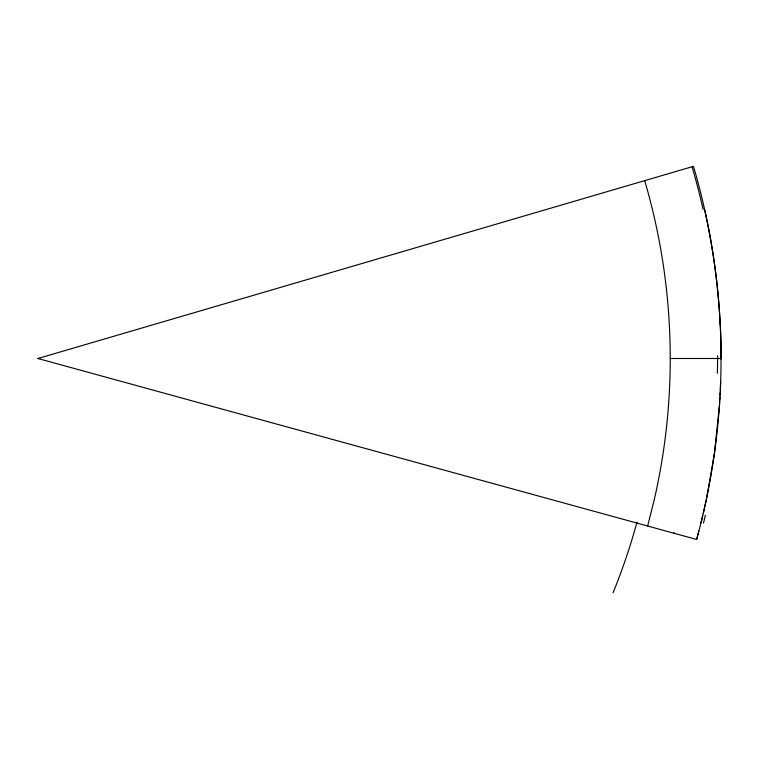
<?xml version="1.0" encoding="UTF-8"?>
<svg xmlns="http://www.w3.org/2000/svg" width="759" height="759" viewBox="0 0 759 759"><rect width="100%" height="100%" fill="white"/><g stroke="black" fill="none" stroke-linecap="round" stroke-linejoin="round"><path stroke-width="1.14" d="M720.661 381.426L720.329 389.898M720.244 391.758L720.044 395.458M719.949 397.299L719.788 400.05M719.674 401.872L719.494 404.585M719.371 406.388L714.437 453.303L706.648 498.027M706.212 500.096L703.204 513.596M654.343 499.375L647.645 526.015M702.73 515.636L700.984 522.866M698.887 531.072L698.745 531.632M698.394 532.97L698.195 533.729M698.09 534.118L697.882 534.886M697.521 536.243L697.36 536.812M697.208 537.381L696.999 538.14M636.754 523.027L636.981 522.211M673.631 533.16L673.812 532.476M696.847 538.71L696.686 539.288M37.95 358.495L693.47 166.344A682.996 682.996 0 0 1 721.05 358.495A683.1 683.1 0 0 1 696.639 539.478L37.95 358.495L40.255 358.495M644.704 180.633A632.19 632.19 0 0 1 670.235 358.495L721.05 358.495A11.973 1.357 0 0 1 720.585 358.865M704.76 210.215C713.099 247.738 718.28 285.953 720.196 324.34M636.725 523.131A621.004 621.004 0 0 1 613.111 592.656M717.568 355.753A119.248 16.148 89.1 0 1 717.397 373.257M720.272 323.989A70.046 6.869 89.4 0 1 721.126 358.58M670.244 358.495A632.019 632.019 0 0 1 654.334 499.375M692.199 167.265A161.126 36.223 74.8 0 1 703.128 209.465M705.367 515.247A161.079 23.69 -70 0 1 703.508 523.046"/></g></svg>
